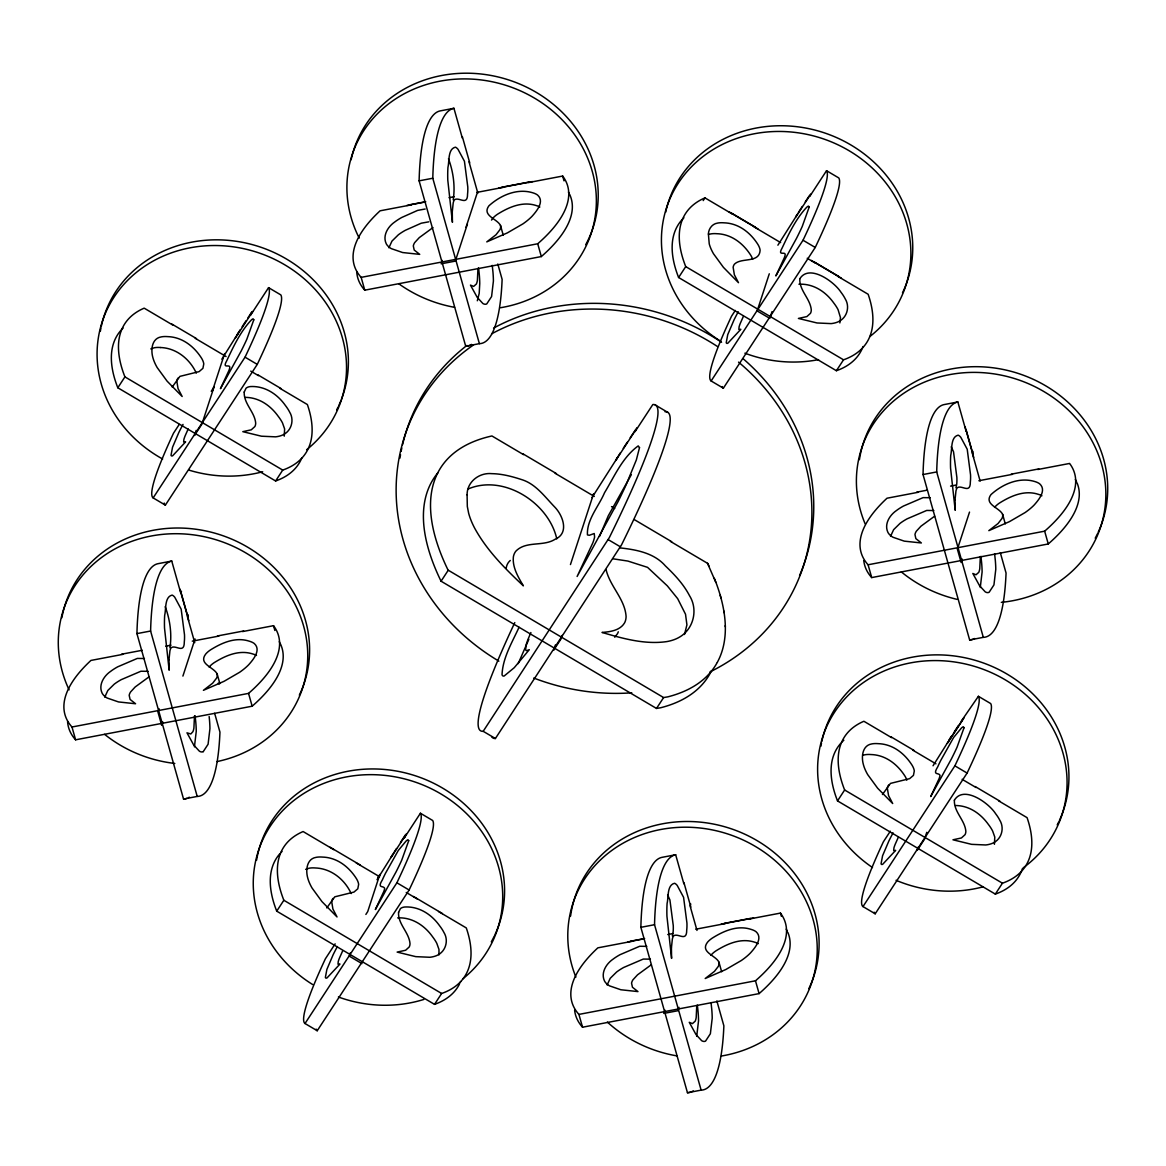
<?xml version="1.0" encoding="UTF-8"?>
<svg xmlns="http://www.w3.org/2000/svg" width="1166" height="1166" viewBox="0 0 1166 1166"><rect width="100%" height="100%" fill="white"/><g stroke="black" fill="none" stroke-linecap="round" stroke-linejoin="round"><path stroke-width="1.5" d="M725.325 626.74L725.281 625.617M439.014 954.881L438.955 949.386L436.827 943.396A41.889 17.14 33.1 0 0 432.659 936.881C424.613 925.425 412.079 917.117 397.679 917.89M284.256 436.171L284.621 428.957L282.507 422.952A41.889 17.14 33.1 0 0 278.324 416.451C270.585 405.579 259.144 397.489 245.414 397.373M839.855 322.938L840.467 317.604L838.092 309.719A41.889 17.14 33.1 0 0 833.923 303.218C825.878 291.762 813.343 283.44 798.943 284.227M994.423 844.301L994.787 837.086L992.66 831.081A41.889 17.14 33.1 0 0 988.491 824.581C980.737 813.722 969.31 805.619 955.566 805.517M169.93 647.8C172.058 634.173 169.988 619.467 165.208 606.655M453.21 199.882C455.323 186.254 453.253 171.548 448.473 158.736M672.359 935.977L673.044 932.625A27.576 6.034 79.2 0 0 673.263 925.615L669.911 899.933L667.622 894.832M955.974 487.869L956.674 484.517A27.576 6.034 79.2 0 0 956.878 477.506L953.54 451.825L951.252 446.738M104.751 697.151L107.826 690.476L114.239 684.165A41.889 15.071 -15.7 0 1 121.249 679.647L140.926 671.237L148.024 671.325M388.89 247.775L391.965 241.1L398.378 234.774A41.889 15.071 -15.7 0 1 405.389 230.27L421.261 223.202L428.796 221.831M607.136 984.993L610.212 978.318L616.625 972.007A41.889 15.071 -15.7 0 1 623.635 967.488L643.297 959.064L650.409 959.152M890.547 536.375L893.608 529.699L900.035 523.374A41.889 15.071 -15.7 0 1 907.046 518.87L926.708 510.446L933.82 510.533M194.431 746.852L196.252 731.301A41.889 9.168 79.2 0 0 195.801 722.381L195.086 715.691M696.7 1036.355L698.536 1020.804A41.889 9.168 79.2 0 0 698.084 1011.884L697.37 1005.194M980.271 587.518L982.107 571.967A41.889 9.168 79.2 0 0 981.655 563.047L980.941 556.357M599.499 536.477L608.288 515.795L631.374 474.62M196.165 430.4L194.503 435.457L201.878 424.191L214.005 387.054L211.25 391.295M212.504 390.683L224.63 353.56M238.287 332.995L221.846 359.186M251.346 312.998L250.69 315.009L268.559 287.652L280.773 294.867A218.144 21.76 -59.4 0 1 257.263 364.39L165.368 505.126L153.154 497.911A218.159 21.76 -59.4 0 1 173.515 433.184L179.229 424.439M181.473 591.22L180.817 593.232L171.752 561.065L158.08 563.674A218.144 47.719 79.2 0 0 136.932 633.619L183.543 799.045L197.214 796.436A218.159 47.719 79.2 0 0 219.951 732.131L214.646 713.3M188.09 614.715L187.434 616.727L194.737 642.655M159.057 708.695L157.964 712.076L161.695 725.325L162.788 721.958M182.902 676.091L195.043 638.953M442.264 260.441L441.156 263.808L455.308 261.111L467.435 223.989M465.977 227.37L477.55 191.938M350.383 952.768L349.29 956.135L361.926 963.612M391.339 856.777L396.513 848.513M392.592 854.853L377.012 879.718M570.451 564.563L593.552 493.874M555.395 644.958L553.704 650.132L561.065 638.851L562.187 635.397M616.129 459.652L620.312 452.904M617.382 457.728L592.007 497.59M635.689 429.686L635.033 431.697L652.829 404.529A350.514 34.951 -59.4 0 1 609.322 537.613L483.19 731.301L495.404 738.515L621.551 544.828A350.514 34.951 -59.4 0 0 665.844 411.744L665.043 411.744M636.942 427.762L630.223 437.716M769.283 273.791L757.157 310.928L769.808 318.391L772.009 311.643M796.422 215.477L797.471 214.223L777.897 245.195M810.618 194.095L809.947 196.107L826.534 170.702L838.748 177.917A218.144 21.76 -59.4 0 1 815.238 247.454L723.357 388.191L711.129 380.976A218.159 21.76 -59.4 0 1 731.505 316.248L735.294 310.433M690.768 904L690.112 906.011L696.991 930.439M664.882 1010.048L663.775 1013.414L677.927 1010.718L679.035 1007.351M973.012 451.417L972.357 453.428L980.14 481.077M969.529 512.078L957.388 549.201L961.134 562.464L962.227 559.082M950.465 738.078L933.033 765.77M918.312 846.968L917.219 850.349L924.58 839.068L926.781 832.32M477.317 300.77L479.197 293.395L479.751 283.6A41.889 9.168 79.2 0 0 479.299 274.695L478.585 267.991M518.185 663.629L528.839 639.318M684.5 634.493L686.92 624.83L685.521 614.234L677.665 598.654L667.316 585.857L647.538 567.346L627.862 561.065L613.068 558.82M530.894 632.526L528.402 638.4A70.368 7.011 -59.4 0 0 526.085 645.06L525.618 649.972L526.522 650.715L529.291 649.695L514.25 667.695L504.178 675.989A127.036 12.666 -59.4 0 1 502.036 674.589C502.808 657.639 512.151 642.379 519.045 627.279M188.192 428.957L185.132 435.836A37.618 3.746 -59.4 0 0 183.893 439.407L183.645 442.031L185.613 441.885L172.685 455.746A68.051 6.792 -59.4 0 1 171.038 455.192L172.539 447.234L178.835 432.484A41.889 4.183 -59.4 0 1 183.018 424.395M342.556 951.121L339.481 958A37.618 3.746 -59.4 0 0 338.242 961.571L337.994 964.195L339.962 964.049L327.034 977.91A68.051 6.792 -59.4 0 1 325.387 977.356L326.888 969.383L333.185 954.633A41.889 4.183 -59.4 0 1 337.368 946.544M743.398 316.38L740.337 323.259A37.618 3.746 -59.4 0 0 739.098 326.83L738.85 329.453L740.818 329.308L727.89 343.168A68.051 6.792 -59.4 0 1 726.243 342.615L727.73 334.642L734.041 319.892A41.889 4.183 -59.4 0 1 738.224 311.803M898.243 837.465L895.167 844.344A37.618 3.746 -59.4 0 0 893.928 847.915L893.681 850.539L895.648 850.393L882.72 864.254A68.051 6.792 -59.4 0 1 881.073 863.7L882.575 855.742L888.871 840.992A41.889 4.183 -59.4 0 1 893.054 832.888M717.003 662.886L715.851 664.882A355.878 145.575 33.1 0 1 710.881 671.849L709.001 674.021A355.878 145.575 33.1 0 1 702.675 680.055L700.343 681.906A355.878 145.575 33.1 0 1 692.706 686.978L689.951 688.508A355.878 145.575 33.1 0 1 681.061 692.589L677.898 693.785A355.878 145.575 33.1 0 1 667.783 696.86L663.614 697.56L448.079 570.116A355.878 145.575 33.1 0 1 491.935 435.967L523.563 454.653M301.732 458.151A218.159 89.243 33.1 0 1 275.613 480.975L117.81 387.768L124.922 376.88A218.144 89.243 33.1 0 1 144.176 308.159L172.655 324.979M172.204 387.068L179.928 376.37L199.109 371.619L202.913 368.339L203.773 363.938A27.576 11.281 33.1 0 0 201.689 358.414C194.168 346.433 182.246 337.032 167.627 336.624A41.889 17.14 33.1 0 0 161.243 336.901C151.638 338.388 150.676 350.106 152.906 357.685A68.051 27.838 33.1 0 0 157.191 367.582L167.088 381.136L182.158 396.498L178.034 388.584L176.809 381.122A37.618 15.391 33.1 0 1 178.165 377.944M237.033 334.904L240.167 329.774M242.12 326.786L246.011 320.825M247.95 317.852L251.841 311.89M235.197 338.271L252.687 311.482M153.154 497.911L245.049 357.175A218.144 21.76 -59.4 0 0 268.559 287.652M275.613 480.975L282.726 470.087A218.159 89.243 33.1 0 0 307.372 404.544L279.68 388.191M711.479 670.756A355.878 145.575 33.1 0 1 660.67 707.747L656.502 708.447L441.069 581.207L448.181 570.32M703.185 200.61L704.964 197.885L732.744 214.282M861.951 349.188A218.144 89.243 33.1 0 1 836.401 370.715L678.612 277.508L685.725 266.606A218.159 89.243 33.1 0 1 704.964 197.885M459.448 984.119A218.159 89.243 33.1 0 1 434.524 1004.363L276.721 911.156L283.848 900.269A218.144 89.243 33.1 0 1 303.102 831.547L333.782 849.664M623.285 448.356L627.25 442.278M615.735 460.483L635.295 430.531M326.801 907.92L334.802 896.814L353.968 892.077L357.787 888.798L358.647 884.396A27.576 11.281 33.1 0 0 356.563 878.858C349.042 866.877 337.12 857.476 322.501 857.083A41.889 17.14 33.1 0 0 316.117 857.345C306.512 858.832 305.55 870.55 307.78 878.129A68.051 27.838 33.1 0 0 312.065 888.04L321.947 901.58L337.032 916.957L332.908 909.028L331.683 901.566A37.618 15.391 33.1 0 1 333.024 898.388M798.389 212.474L802.295 206.484M805.24 201.98L809.146 195.99M795.824 216.993L810.224 194.926M400.477 842.435L405.433 834.841M378.003 877.313L379.839 874.485L367.713 911.608L365.876 914.435M390.945 857.608L404.558 836.765M406.205 833.996L404.296 837.946L420.416 813.241L432.63 820.456A218.159 21.76 -59.4 0 1 409.12 890.008L317.225 1030.744L305.011 1023.515A218.144 21.76 -59.4 0 1 325.387 958.787L335.138 943.848M711.129 380.976L803.024 240.24A218.144 21.76 -59.4 0 0 826.534 170.702M305.011 1023.515L396.892 882.793A218.159 21.76 -59.4 0 0 420.416 813.241M836.401 370.715L843.528 359.813A218.144 89.243 33.1 0 0 868.145 294.269L837.48 276.153M434.524 1004.363L441.637 993.476A218.159 89.243 33.1 0 0 466.283 927.932L438.503 911.52M656.502 708.447L663.614 697.56M1022.451 868.583A218.144 89.243 33.1 0 1 995.327 894.103L837.523 800.896L844.636 789.994A218.159 89.243 33.1 0 1 863.889 721.273L891.567 737.626M882.458 794.512L890.46 783.406L909.626 778.655L913.444 775.375L914.304 770.974A27.576 11.281 33.1 0 0 912.22 765.45C904.685 753.455 892.762 744.054 878.158 743.66A41.889 17.14 33.1 0 0 871.774 743.923C862.155 745.409 861.193 757.142 863.423 764.707A68.051 27.838 33.1 0 0 867.708 774.618L877.604 788.172L892.69 803.534L888.565 795.606L887.326 788.143A37.618 15.391 33.1 0 1 888.681 784.98M949.43 739.331L951.427 736.271M954.4 731.709L958.379 725.616M961.367 721.04L978.391 696.306L990.619 703.521A218.159 21.76 -59.4 0 1 967.095 773.073L875.2 913.794L862.986 906.58A218.144 21.76 -59.4 0 1 883.362 841.837L890.314 831.198M948.818 740.833L962.489 719.903M947.375 743.354L964.224 717.556M862.986 906.58L954.881 765.843A218.159 21.76 -59.4 0 0 978.391 696.306M995.327 894.103L1002.439 883.201A218.144 89.243 33.1 0 0 1027.071 817.658L998.592 800.838M491.542 220.068L492.489 218.654A27.576 9.926 -15.7 0 1 497.314 214.355C508.886 207.082 522.674 201.018 536.404 205.61A41.889 15.071 -15.7 0 1 539.843 207.009M614.744 637.204L617.426 633.779A70.368 28.786 33.1 0 0 618.286 631.797M510.271 560.452L508.77 562.027A70.368 28.786 33.1 0 0 506.233 567.973M432.98 227.589L419.279 237.616L414.702 242.586A37.618 13.54 -15.7 0 0 413.318 245.982L414.207 250.034L419.716 254.363L402.634 252.541L391.31 248.635A68.051 24.486 -15.7 0 1 386.267 243.796C382.331 235.634 387.972 226.583 394.764 221.977A41.889 15.071 -15.7 0 1 401.774 217.459L417.647 210.39L425.182 209.02M148.854 676.98L135.154 686.993L130.577 691.977A37.618 13.54 -15.7 0 0 129.193 695.359L130.082 699.425L135.577 703.754L118.495 701.932L107.17 698.026A68.051 24.486 -15.7 0 1 102.142 693.187C98.206 685.01 103.847 675.959 110.639 671.354A41.889 15.071 -15.7 0 1 117.649 666.85L137.311 658.426L144.424 658.513M934.636 516.188L920.936 526.216L916.359 531.186A37.618 13.54 -15.7 0 0 914.975 534.582L915.864 538.634L921.359 542.962L904.277 541.141L892.952 537.235A68.051 24.486 -15.7 0 1 887.924 532.396C883.988 524.234 889.629 515.183 896.421 510.562A41.889 15.071 -15.7 0 1 903.431 506.059L923.093 497.634L930.206 497.722M651.226 964.807L637.525 974.834L632.949 979.819A37.618 13.54 -15.7 0 0 631.564 983.2L632.453 987.252L637.962 991.596L620.866 989.759L609.556 985.868A68.051 24.486 -15.7 0 1 604.513 981.029C600.577 972.852 606.218 963.801 613.01 959.195A41.889 15.071 -15.7 0 1 620.02 954.692L639.697 946.267L646.795 946.355M203.263 751.618L208.087 744.243L209.924 728.706A41.889 9.168 79.2 0 0 209.472 719.786L209.151 716.507M468.309 488.904C503.785 473.892 548.778 502.838 556.765 538.809M150.808 348.911L154.131 347.789A41.889 17.14 33.1 0 1 160.514 347.526M305.667 869.355L309.005 868.233A41.889 17.14 33.1 0 1 315.388 867.97C331.202 868.495 344.786 879.528 351.17 893.564M708.695 234.439L710.458 233.987A41.889 17.14 33.1 0 1 716.842 233.71C731.461 234.104 743.383 243.519 750.904 255.5A27.576 11.281 33.1 0 1 752.624 259.304M862.898 755.291L864.662 754.825A41.889 17.14 33.1 0 1 871.046 754.548C885.65 754.956 897.572 764.357 905.107 776.337A27.576 11.281 33.1 0 1 906.827 780.156M462.348 138.142L453.938 108.292L440.267 110.887A218.144 47.719 79.2 0 0 419.119 180.847L465.715 346.258L479.386 343.664A218.159 47.719 79.2 0 0 502.123 279.359L497.795 263.997M419.119 180.847L432.79 178.238A218.144 47.719 79.2 0 1 453.938 108.292M409.849 204.75L425.605 201.747M501.948 187.216L529.451 181.983M406.832 205.478L425.575 201.907M498.931 187.945L532.541 181.546M411.161 204.895L380.087 210.813A218.159 78.486 -15.7 0 0 361.154 277.362L364.769 290.174L541.33 256.564A218.144 78.486 -15.7 0 0 569.606 194.328M449.012 197.695L454.259 196.69M477.011 192.361L503.26 187.362M528.344 182.596L562.668 176.051L564.023 180.861M361.154 277.362L537.715 243.767A218.144 78.486 -15.7 0 0 562.668 176.051M966.06 431.085L957.854 401.964L944.183 404.573A218.159 47.719 79.2 0 0 923.035 474.533L969.646 639.959L983.317 637.35A218.144 47.719 79.2 0 0 1006.054 573.031L1000.326 552.728M923.035 474.533L936.706 471.939A218.159 47.719 79.2 0 1 957.854 401.964M136.932 633.619L150.603 631.025A218.144 47.719 79.2 0 1 171.752 561.065M916.68 492.169L927.13 490.172M1011.17 474.183L1038.833 468.921M917.992 492.314L887.005 498.217A218.159 78.486 -15.7 0 0 868.087 564.767L871.702 577.578L1048.263 543.968A218.144 78.486 -15.7 0 0 1077.034 482.87M950.567 486.12L955.872 485.1M978.872 480.727L1012.482 474.329M1037.74 469.519L1069.601 463.456A218.144 78.486 -15.7 0 1 1044.649 531.171L1048.263 543.968M121.483 654.228L142.237 650.278M217.488 635.951L243.636 630.981M122.794 654.374L90.933 660.437A218.144 78.486 -15.7 0 0 71.986 727.001L75.601 739.812L252.162 706.202A218.159 78.486 -15.7 0 0 280.452 643.967M165.732 646.197L171.038 645.192M192.273 641.154L218.8 636.097M242.543 631.578L273.514 625.69L274.87 630.485M868.087 564.767L1044.649 531.171M71.986 727.001L248.547 693.391A218.159 78.486 -15.7 0 0 273.514 625.69M683.844 883.77L675.668 854.751L662.011 857.345A218.159 47.719 79.2 0 0 640.863 927.32L687.459 1092.731L701.13 1090.137A218.144 47.719 79.2 0 0 723.867 1025.818L716.857 1000.938M640.863 927.32L654.534 924.711A218.159 47.719 79.2 0 1 675.668 854.751M630.864 941.166L644.623 938.543M724.203 923.399L750.467 918.4M627.862 941.895L643.778 938.863M721.2 924.128L753.557 917.977M632.176 941.312L597.852 947.841A218.144 78.486 -15.7 0 0 578.919 1014.405L582.534 1027.217L759.095 993.607A218.159 78.486 -15.7 0 0 787.881 932.508M667.768 934.534L673.015 933.543M695.767 929.215L725.514 923.545M749.359 919.012L780.448 913.095L781.351 916.287M578.919 1014.405L755.481 980.795A218.159 78.486 -15.7 0 0 780.448 913.095M620.181 547.918C636.403 549.667 654.213 553.019 665.392 565.918C674.677 574.751 683.611 584.297 689.558 595.753C698.39 609.862 693.493 629.582 678.816 637.51A127.036 51.96 33.1 0 1 666.821 641.591C644.871 644.783 622.906 638.545 602.006 632.438C610.08 631.812 620.006 630.573 624.553 622.892A70.368 28.786 33.1 0 0 626.084 616.362C624.859 598.872 609.92 586.381 606.072 569.576M160.514 347.526C176.328 348.036 189.912 359.084 196.296 373.12M803.024 240.24L815.238 247.454M731.869 213.334L755.335 227.195M814.189 261.942L838.762 276.459M729.056 211.848L757.987 228.93M811.376 260.455L841.4 278.208M754.052 226.874L780.637 242.586M807.236 258.284L815.049 262.904M685.725 266.606L843.528 359.813M655.044 404.85L667.856 412.414M522.689 453.691L556.43 473.615M634.173 519.526L671.689 541.694M555.147 473.309L594.31 496.439M611.538 506.612L614.671 508.463M670.406 541.388L707.849 563.499L708.957 566.035M608.302 539.683L620.531 546.898M954.881 765.843L967.095 773.073M890.707 736.664L914.071 750.467M975.155 786.54L999.889 801.159M912.789 750.161L935.919 763.817M962.139 779.311L976.015 787.502M245.049 357.175L257.263 364.39M171.781 324.017L196.515 338.621M257.599 374.694L280.962 388.511M195.232 338.315L226.073 356.534M250.748 371.109L258.458 375.656M844.636 789.994L1002.439 883.201M124.922 376.88L282.726 470.087M396.892 882.793L409.12 890.008M330.095 847.23L360.134 864.968M413.507 896.494L442.439 913.576M356.198 862.913L379.664 876.759M406.249 892.471L417.195 898.942M283.848 900.269L441.637 993.476M218.261 683.145L219.179 683.976M707.5 563.295L716.434 583.743A355.878 145.575 33.1 0 1 720.238 595.33L720.923 597.837M441.069 581.207L440.967 581.018A355.878 145.575 33.1 0 1 437.993 472.667M714.335 578.307L715.866 582.242M1002.585 514.264C999.291 507.472 983.74 504.426 990.969 494.603C1002.498 484.123 1019.259 476.734 1034.869 481.558A41.889 15.071 -15.7 0 1 1039.664 483.817C1046.835 490.172 1038.804 499.835 1034.082 505.097A68.051 24.486 -15.7 0 1 1025.001 512.617L1009.45 521.639L988.826 530.647L998.081 523.505L1001.915 518.549A37.618 13.54 -15.7 0 0 1002.716 515.27L1002.585 514.264L1005.281 523.869M500.505 225.504C497.212 218.712 481.66 215.666 488.889 205.843C500.433 195.363 517.179 187.974 532.789 192.798A41.889 15.071 -15.7 0 1 537.584 195.057C544.755 201.426 536.724 211.075 532.002 216.337A68.051 24.486 -15.7 0 1 522.922 223.872L507.385 232.879L486.761 241.887L496.016 234.745L499.85 229.789A37.618 13.54 -15.7 0 0 500.637 226.51L500.505 225.504L503.216 235.109M718.941 962.139C715.662 955.348 700.096 952.301 707.325 942.478A27.576 9.926 -15.7 0 1 712.149 938.193C723.722 930.92 737.51 924.842 751.225 929.433A41.889 15.071 -15.7 0 1 756.02 931.692C763.191 938.047 755.16 947.71 750.438 952.972A68.051 24.486 -15.7 0 1 741.357 960.493L725.82 969.514L705.197 978.522L714.452 971.38L718.285 966.425A37.618 13.54 -15.7 0 0 719.072 963.145L718.941 962.139L721.652 971.744M217.153 673.948C213.874 667.156 198.307 664.11 205.537 654.286A27.576 9.926 -15.7 0 1 210.361 649.987C221.934 642.714 235.721 636.651 249.451 641.242A41.889 15.071 -15.7 0 1 254.246 643.501C261.417 649.856 253.372 659.519 248.649 664.78A68.051 24.486 -15.7 0 1 239.584 672.301L224.032 681.323L203.409 690.33L212.664 683.189L216.497 678.233A37.618 13.54 -15.7 0 0 217.299 674.954L217.153 673.948L219.864 683.553M966.133 429.875L973.071 454.478M965.171 427.048L973.712 457.378M936.706 471.939L983.317 637.35M755.481 980.795L759.095 993.607M537.715 243.767L541.33 256.564M683.932 882.56L690.84 907.075M462.421 136.932L469.738 162.861M469.009 161.812L477.856 193.206M654.534 924.711L701.13 1090.137M432.79 178.238L479.386 343.664M248.547 693.391L252.162 706.202M180.905 592.022L188.163 617.791M179.928 589.194L188.805 620.676M150.603 631.025L197.214 796.436M720.238 595.33L721.273 599.091A355.878 145.575 33.1 0 1 723.678 610.095L724.246 613.666A355.878 145.575 33.1 0 1 725.237 624.014L725.339 627.352A355.878 145.575 33.1 0 1 724.917 637L724.538 640.09A355.878 145.575 33.1 0 1 721.841 651.809A354.624 145.065 33.1 0 1 717.279 662.405M723.809 610.94L724.101 612.718M994.613 553.748L995.327 560.452A41.889 9.168 79.2 0 1 995.779 569.358L993.942 584.909L989.118 592.27A68.051 14.881 79.2 0 1 985.226 591.847L979.571 585.726L972.823 573.468L976 574.78L978.755 572.36A37.618 8.235 79.2 0 0 979.761 568.746L980.344 556.678M711.041 1002.585L711.756 1009.29A41.889 9.168 79.2 0 1 712.207 1018.195L710.371 1033.746L705.547 1041.107A68.051 14.881 79.2 0 1 701.67 1040.684L696 1034.563L689.266 1022.305L692.429 1023.617L695.184 1021.197A37.618 8.235 79.2 0 0 696.189 1017.583L696.772 1005.515M492.241 265.396L492.956 272.086A41.889 9.168 79.2 0 1 493.407 281.006L491.586 296.558L486.747 303.918A68.051 14.881 79.2 0 1 482.87 303.495L477.215 297.359L470.466 285.116L473.629 286.413L476.384 283.994A37.618 8.235 79.2 0 0 477.39 280.394L477.973 268.326M194.489 716.011L193.906 728.08A37.618 8.235 79.2 0 1 192.9 731.694L190.801 733.982L186.983 732.816L193.731 745.059L199.386 751.181A68.051 14.881 79.2 0 0 203.263 751.618M575.887 977.108A125.811 114.122 18.1 0 1 653.31 831.139A125.811 114.122 18.1 0 1 812.483 917.423A125.811 114.122 18.1 0 1 721.433 1056.017M677.198 1055.93A125.811 114.122 18.1 0 1 607.369 1022.086M570.582 916.082A125.811 114.122 18.1 0 1 727.132 827.466A125.811 114.122 18.1 0 1 808.84 988.622M691.146 1091.974A218.144 47.719 79.2 0 1 687.459 1092.731M693.245 1090.866A218.144 47.719 79.2 0 1 691.861 1091.653M786.205 929.127A218.159 78.486 -15.7 0 1 787.371 931.372M582.534 1027.217A218.144 78.486 -15.7 0 1 574.619 1010.208M710.925 955.289A27.576 9.926 -15.7 0 1 715.749 950.99C727.322 943.717 741.11 937.639 754.839 942.245A41.889 15.071 -15.7 0 1 758.294 943.644M678.612 277.508A218.159 89.243 33.1 0 1 683.859 217.823M863.059 346.55A218.144 89.243 33.1 0 1 862.519 347.876M723.357 388.191A218.159 21.76 -59.4 0 1 722.308 386.573M720.807 341.317A125.811 114.122 18.1 0 1 686.599 172.102A125.811 114.122 18.1 0 1 870.419 166.374A125.811 114.122 18.1 0 1 869.69 336.683M818.532 359.638A125.811 114.122 18.1 0 1 744.885 353.181M665.64 212.299A125.811 114.122 18.1 0 1 825.062 133.099A125.811 114.122 18.1 0 1 902.484 292.885M483.176 731.33A356.563 35.548 -59.4 0 1 514.789 622.586M495.404 738.515A356.475 35.548 -59.4 0 1 491.644 736.664M875.2 913.794A218.144 21.76 -59.4 0 1 874.165 912.191M837.523 800.896A218.159 89.243 33.1 0 1 840.803 743.281M841.765 742.232A218.159 89.243 33.1 0 1 843.834 740.235M872.503 867.533A125.811 114.122 18.1 0 1 845.714 697.938A125.811 114.122 18.1 0 1 1029.622 698.303A125.811 114.122 18.1 0 1 1023.194 867.839M983.215 886.801A125.811 114.122 18.1 0 1 896.071 880.301M821.811 741.416A125.811 114.122 18.1 0 1 980.387 661.938A125.811 114.122 18.1 0 1 1059.369 820.529M1058.67 822.001A125.811 114.122 18.1 0 1 1057.212 824.916M820.893 746.225A125.811 114.122 18.1 0 1 821.491 743.019M974.732 638.502A218.144 47.719 79.2 0 1 969.646 639.959M871.702 577.578A218.159 78.486 -15.7 0 1 863.773 560.569M1075.358 479.503A218.144 78.486 -15.7 0 1 1076.539 481.733M1041.923 495.769A41.889 15.071 -15.7 0 0 1038.483 494.369C1024.754 489.764 1010.966 495.841 999.393 503.114A27.576 9.926 -15.7 0 0 994.569 507.414M865.143 523.869A125.811 114.122 18.1 0 1 943.629 375.904A125.811 114.122 18.1 0 1 1102.453 467.464A125.811 114.122 18.1 0 1 1001.317 602.356M957.024 599.353A125.811 114.122 18.1 0 1 901.333 571.908M859.429 459.652A125.811 114.122 18.1 0 1 1015.761 372.668A125.811 114.122 18.1 0 1 1098.153 532.337M1097.454 533.809A125.811 114.122 18.1 0 1 1095.224 538.182M738.544 362.13A209.691 190.204 18.1 0 1 709.977 671.922M631.768 692.823A209.691 190.204 18.1 0 1 533.751 678.029M498.859 661.122A209.691 190.204 18.1 0 1 473.542 344.917M491.688 333.797A209.691 190.204 18.1 0 1 717.615 346.608M743.238 358.822A209.691 190.204 18.1 0 1 799.57 575.508M399.967 458.092A209.691 190.204 18.1 0 1 400.521 454.711M401.133 451.344A209.691 190.204 18.1 0 1 401.818 447.992M402.561 444.669A209.691 190.204 18.1 0 1 466.881 345.442M493.553 328.098A209.691 190.204 18.1 0 1 721.565 342.279M165.368 505.126A218.159 21.76 -59.4 0 1 164.202 503.056M117.81 387.768A218.144 89.243 33.1 0 1 123.071 328.098M162.628 459.01A125.811 114.122 18.1 0 1 119.121 290.013A125.811 114.122 18.1 0 1 303.408 278.12A125.811 114.122 18.1 0 1 306.643 449.726M262.685 471.749A125.811 114.122 18.1 0 1 189.038 470.146M340.764 400.987A125.811 114.122 18.1 0 1 338.825 405.476M338.125 406.949A125.811 114.122 18.1 0 1 336.668 409.878M100.363 331.173A125.811 114.122 18.1 0 1 100.946 327.967M101.282 326.363A125.811 114.122 18.1 0 1 256.433 245.807A125.811 114.122 18.1 0 1 341.376 399.472M460.657 981.539A218.159 89.243 33.1 0 1 460.074 982.851M276.721 911.156A218.144 89.243 33.1 0 1 280.015 853.556M280.977 852.506A218.144 89.243 33.1 0 1 281.997 851.486M317.225 1030.744A218.144 21.76 -59.4 0 1 316.175 1029.126M312.634 984.527A125.811 114.122 18.1 0 1 278.076 815.719A125.811 114.122 18.1 0 1 461.372 808.796A125.811 114.122 18.1 0 1 462.829 978.842M423.87 999.437A125.811 114.122 18.1 0 1 338.402 997.003M256.549 860.304A125.811 114.122 18.1 0 1 413.478 775.186A125.811 114.122 18.1 0 1 495.011 934.607M494.311 936.079A125.811 114.122 18.1 0 1 491.294 941.88M364.769 290.174A218.159 78.486 -15.7 0 1 356.738 271.926M568.425 192.099A218.144 78.486 -15.7 0 1 569.037 193.206M471.501 344.393A218.159 47.719 79.2 0 1 465.715 346.258M359.215 238.097A125.811 114.122 18.1 0 1 425.736 84.724A125.811 114.122 18.1 0 1 590.594 165.936A125.811 114.122 18.1 0 1 500.549 307.722M454.565 307.328A125.811 114.122 18.1 0 1 398.874 283.834M351.112 159.742A125.811 114.122 18.1 0 1 513.069 81.445A125.811 114.122 18.1 0 1 585.726 244.7M187.23 798.273A218.159 47.719 79.2 0 1 183.543 799.045M189.315 797.18A218.159 47.719 79.2 0 1 188.63 797.602M279.272 641.723A218.159 78.486 -15.7 0 1 279.884 642.83M75.601 739.812A218.144 78.486 -15.7 0 1 67.57 721.55M209.151 667.098A27.576 9.926 -15.7 0 1 213.976 662.798C225.534 655.525 239.336 649.447 253.051 654.053A41.889 15.071 -15.7 0 1 256.505 655.452M69.1 689.849A125.811 114.122 18.1 0 1 137.661 539.362A125.811 114.122 18.1 0 1 301.236 618.621A125.811 114.122 18.1 0 1 217.095 761.558M174.798 763.438A125.811 114.122 18.1 0 1 104.59 734.347M61.856 617.761A125.811 114.122 18.1 0 1 220.214 534.8A125.811 114.122 18.1 0 1 299.341 695.14M168.997 659.708L169.157 670.202L164.523 628.08A68.051 14.881 79.2 0 1 164.683 615.284C166.184 609.046 164.479 596.905 172.102 595.097A41.889 9.168 79.2 0 1 174.769 597.24L181.167 609.162L184.505 634.829A27.576 6.034 79.2 0 1 184.301 641.854C184.388 654.49 175.57 644.288 171.111 647.786A37.618 8.235 79.2 0 0 169.93 650.832L168.997 659.708M452.277 211.789L452.423 222.283L447.788 180.162A68.051 14.881 79.2 0 1 447.948 167.365C449.449 161.127 447.744 148.986 455.381 147.178A41.889 9.168 79.2 0 1 458.034 149.335L464.432 161.243L467.785 186.91A27.576 6.034 79.2 0 1 467.566 193.935C467.653 206.571 458.836 196.369 454.376 199.867A37.618 8.235 79.2 0 0 453.21 202.913L452.277 211.789M671.427 947.885L671.587 958.379L666.937 916.257A68.051 14.881 79.2 0 1 667.098 903.461C668.599 897.222 666.908 885.081 674.531 883.274A41.889 9.168 79.2 0 1 677.198 885.417L683.582 897.324L686.934 923.006A27.576 6.034 79.2 0 1 686.716 930.031C686.818 942.667 677.985 932.465 673.525 935.948A37.618 8.235 79.2 0 0 672.359 939.009L671.427 947.885M955.041 499.777L955.202 510.271L950.567 468.149A68.051 14.881 79.2 0 1 950.727 455.367C952.228 449.129 950.523 436.973 958.146 435.166A41.889 9.168 79.2 0 1 960.813 437.323L967.212 449.231L970.549 474.912A27.576 6.034 79.2 0 1 970.345 481.922C970.433 494.559 961.615 484.356 957.155 487.854A37.618 8.235 79.2 0 0 955.974 490.915L955.041 499.777M244.204 392.067C243.665 403.771 254.669 411.831 255.689 423.069A37.618 15.391 33.1 0 1 254.858 426.567L251.273 429.817L242.805 431.668L261.432 436.201L275.54 436.842A68.051 27.838 33.1 0 0 283.877 434.379C291.719 430.137 294.342 419.6 289.62 412.064A41.889 17.14 33.1 0 0 285.451 405.564C277.406 394.093 264.857 385.786 250.471 386.558A27.576 11.281 33.1 0 0 246.026 388.234L244.204 392.067M398.539 912.512C397.985 924.201 408.989 932.275 410.009 943.513A37.618 15.391 33.1 0 1 409.193 946.996L405.608 950.261L397.14 952.097L415.752 956.645L429.875 957.271A68.051 27.838 33.1 0 0 438.197 954.808C446.053 950.567 448.662 940.029 443.94 932.494A41.889 17.14 33.1 0 0 439.771 925.993C431.726 914.538 419.192 906.215 404.791 907.002A27.576 11.281 33.1 0 0 400.361 908.678L398.539 912.512M799.789 278.834C799.249 290.538 810.253 298.598 811.274 309.835A37.618 15.391 33.1 0 1 810.457 313.333L806.872 316.584L798.404 318.435L817.016 322.967L831.139 323.609A68.051 27.838 33.1 0 0 839.462 321.146C847.318 316.904 849.927 306.366 845.204 298.831A41.889 17.14 33.1 0 0 841.036 292.331C834.171 281.516 809.044 263.56 799.789 278.834M954.371 800.211C953.817 811.9 964.836 819.975 965.842 831.212A37.618 15.391 33.1 0 1 965.025 834.696L961.44 837.96L952.972 839.797L971.584 844.344L985.707 844.971A68.051 27.838 33.1 0 0 994.03 842.508C1001.885 838.267 1004.494 827.729 999.772 820.194A41.889 17.14 33.1 0 0 995.604 813.693C988.739 802.878 963.612 784.922 954.371 800.211M467.085 494.821L467.318 506.481L468.645 513.229A127.036 51.96 33.1 0 0 474.504 527.863C486.659 550.279 504.951 568.556 523.374 585.857C518.258 577.155 512.355 567.58 513.346 557.071A70.368 28.786 33.1 0 1 515.882 551.139C526.187 540.587 543.079 546.854 555.06 539.304C569.737 533.124 562.784 514.949 554.258 506.554C544.886 496.789 536.083 484.59 522.995 480.042C512.923 476.705 502.531 473.833 491.863 473.658C479.313 472.361 466.983 481.762 467.085 494.821M708.403 234.031L709.234 243.869A68.051 27.838 33.1 0 0 713.519 253.78L723.416 267.335L738.486 282.697L734.361 274.768L733.137 267.305A37.618 15.391 33.1 0 1 734.493 264.128C741.532 257.161 759.489 263.545 760.101 250.136A27.576 11.281 33.1 0 0 758.017 244.612C750.496 232.617 738.574 223.216 723.955 222.823A41.889 17.14 33.1 0 0 717.571 223.085C712.222 223.814 708.549 228.813 708.403 234.031M253.809 319.79L246.828 339.262A68.051 6.792 -59.4 0 1 241.143 351.068L220.447 388.672L228.871 370.657A37.618 3.746 -59.4 0 0 229.804 367.567C230.008 363.5 221.744 369.637 226.816 360.615C233.491 346.419 240.356 331.756 251.156 320.184A41.889 4.183 -59.4 0 1 253.124 318.857L253.809 319.79M408.712 840.701L401.731 860.158A68.051 6.792 -59.4 0 1 396.032 871.964L375.35 909.567L383.774 891.567A37.618 3.746 -59.4 0 0 384.707 888.477C383.541 885.081 376.705 889.104 382.419 879.776A27.576 2.755 -59.4 0 1 385.494 873.276L398.291 850.48L406.045 841.094A41.889 4.183 -59.4 0 1 408.013 839.768L408.712 840.701M639.507 447.642L636.359 459.885L626.448 484.05A127.036 12.666 -59.4 0 1 618.199 501.38L577.112 576.485L592.853 542.802A70.368 7.011 -59.4 0 0 594.602 537.016L594.223 533.518L589.326 535.281L587.445 534.903C586.542 519.817 598.828 506.263 604.527 492.752C614.38 476.486 622.469 457.32 638.21 445.908L639.507 447.642M809.189 207.052L802.223 226.525A68.051 6.792 -59.4 0 1 796.524 238.33L775.842 275.934L784.252 257.934A37.618 3.746 -59.4 0 0 785.199 254.829C785.403 250.763 777.139 256.899 782.197 247.877C788.886 233.681 795.751 219.019 806.537 207.446A41.889 4.183 -59.4 0 1 808.504 206.134L809.189 207.052M964.049 727.701L957.067 747.173A68.051 6.792 -59.4 0 1 951.369 758.979L930.687 796.582L939.111 778.582A37.618 3.746 -59.4 0 0 940.044 775.477C938.878 772.096 932.042 776.104 937.755 766.791A27.576 2.755 -59.4 0 1 940.831 760.29L953.628 737.48L961.382 728.094A41.889 4.183 -59.4 0 1 963.349 726.782L964.049 727.701"/></g></svg>
